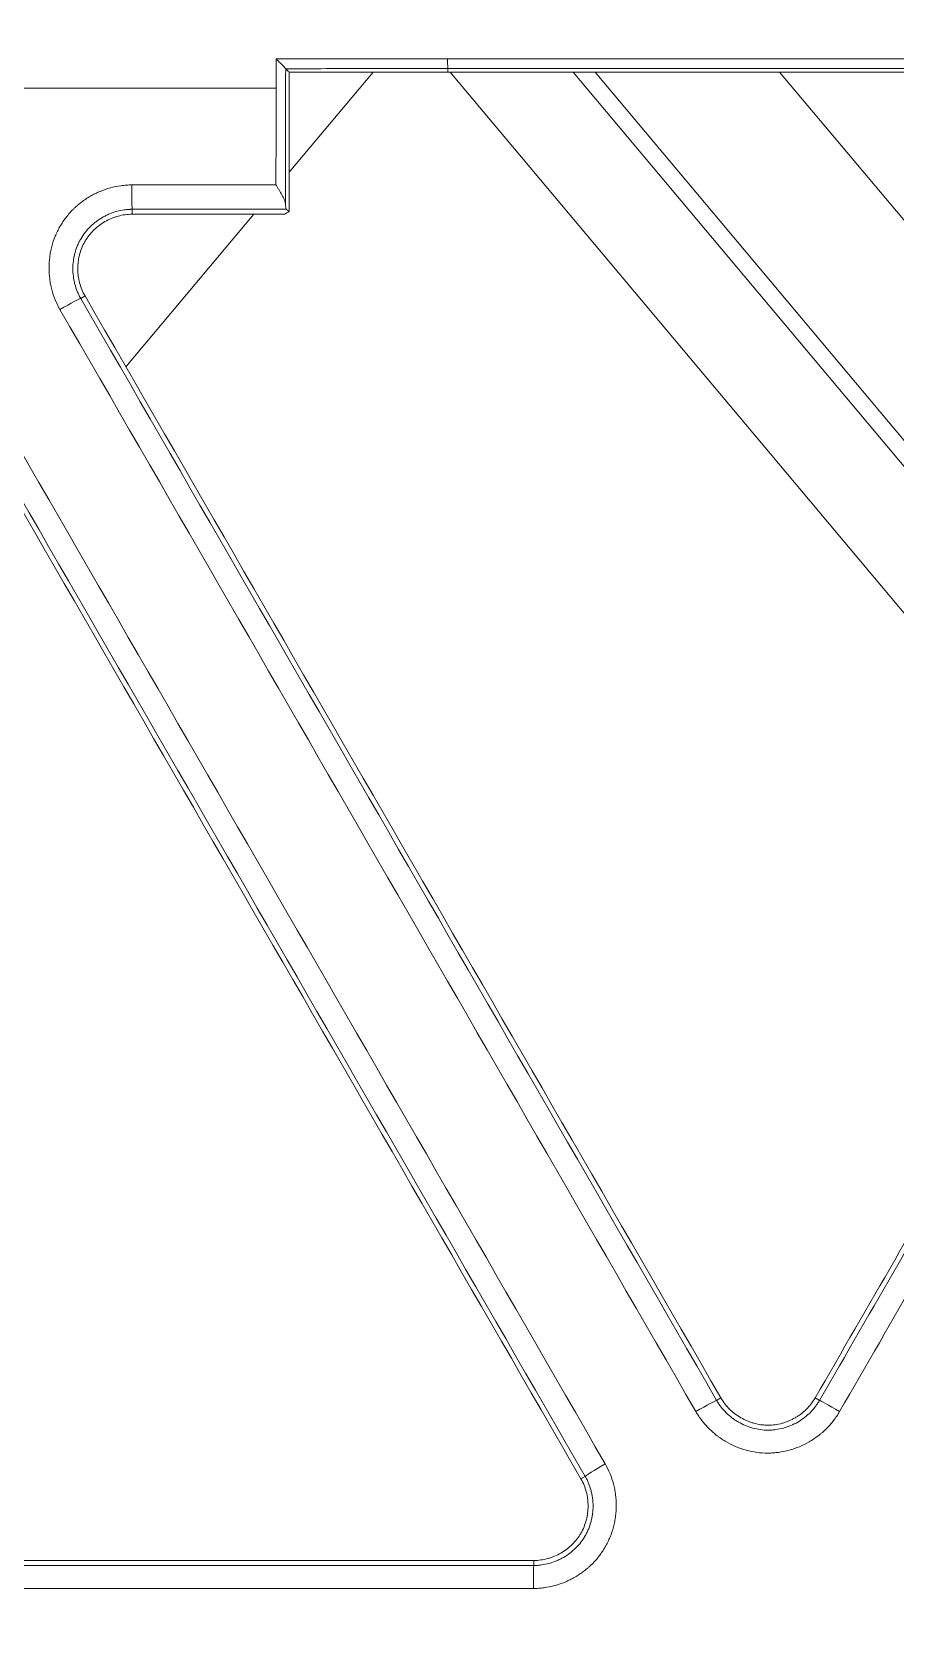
# Model space of a CAD drawing. Header units: inches. Extents: x 405346 to 489838, y -25612 to 14934.
# Drawn here: x 462587.45 to 462604.82, y 4533.59 to 4565.92 of the extents above; entities that cross this region are included whole.
import ezdxf

# ---------------------------------------------------------------- set-up
doc = ezdxf.new("R2010")
doc.units = ezdxf.units.IN
doc.header["$LTSCALE"] = 200
doc.header["$MEASUREMENT"] = 0
doc.layers.add('SS-EQ', color=2, linetype='Continuous', lineweight=20)

# ---------------------------------------------------------------- blocks, each defined once
blk = doc.blocks.new('4way무풍')
at = {"layer": 'SS-EQ'}
for p, q in [((-202.112, 243.695), (-202.112, 240.898)), ((-200.423, 243.695), (-202.112, 241.682)), ((-185.413, 227.653), (-198.874, 243.696)), ((-184.404, 229.399), (-196.401, 243.696)), ((-195.959, 243.696), (-187.956, 234.158)), ((-187.571, 238.122), (-192.249, 243.697)), ((-205.27, 240.938), (-205.27, 240.839)), ((-202.82, 240.839), (-205.394, 237.771)), ((-206.217, 239.197), (-206.304, 239.147)), ((-193.516, 216.999), (-193.43, 217.049)), ((-191.535, 217.049), (-191.448, 216.999)), ((-196.245, 215.424), (-196.159, 215.473)), ((-197.193, 213.682), (-197.193, 213.782))]:
    blk.add_line(p, q, dxfattribs=at)
for centre, major_axis, ratio, start_param, end_param in [((-205.269, 241.412), (0, 0.474), 0.011817, 1.536491, 3.106373), ((-206.714, 238.91), (-0.41, -0.237), 0.034752, 3.17652, 4.707589), ((-193.926, 216.762), (0.41, 0.237), 0.03041, 0.034923, 1.570452), ((-191.038, 216.762), (-0.41, 0.237), 0.016529, 4.738154, 6.248274), ((-195.749, 215.71), (-0.41, -0.237), 0.030114, 4.713104, 6.248263), ((-197.193, 213.208), (0, -0.474), 0.016632, 3.176504, 4.687818)]:
    blk.add_ellipse(centre, major_axis=major_axis, ratio=ratio, start_param=start_param, end_param=end_param, dxfattribs=at)
for points, knots in [([(-346.359, 0), (-346.359, 27.812), (-346.359, 55.623), (-346.359, 97.341), (-346.359, 111.247), (-346.359, 139.059), (-346.359, 152.964), (-346.359, 180.776), (-346.359, 194.682), (-346.359, 222.494), (-346.359, 236.4), (-346.358, 257.259), (-346.358, 264.212), (-346.359, 272.903), (-346.359, 274.641), (-346.359, 277.248), (-346.359, 278.117), (-346.358, 279.856), (-346.358, 280.725), (-346.358, 282.028), (-346.358, 282.463), (-346.358, 283.332), (-346.359, 283.767), (-346.359, 284.419), (-346.359, 284.636), (-346.359, 285.07), (-346.358, 285.288), (-346.355, 285.722), (-346.353, 285.939), (-346.345, 286.374), (-346.34, 286.591), (-346.322, 287.243), (-346.305, 287.677), (-346.262, 288.546), (-346.235, 288.98), (-346.174, 289.848), (-346.138, 290.283), (-346.078, 290.934), (-346.057, 291.151), (-346.012, 291.584), (-345.894, 292.666), (-345.748, 293.74), (-345.479, 295.449), (-345.327, 296.299), (-344.817, 298.834), (-344.407, 300.504), (-343.687, 302.982), (-343.172, 304.624), (-342.294, 307.059), (-341.638, 308.662), (-341.119, 309.858), (-340.941, 310.255), (-340.713, 310.75), (-340.668, 310.849), (-340.576, 311.047), (-340.437, 311.342), (-339.919, 312.422), (-339.029, 314.158), (-338.177, 315.659), (-336.854, 317.88), (-335.912, 319.32), (-334.41, 321.417), (-333.378, 322.795), (-331.741, 324.8), (-330.589, 326.095), (-329.702, 327.05), (-329.403, 327.366), (-329.023, 327.757), (-328.947, 327.835), (-328.795, 327.991), (-328.566, 328.224), (-327.719, 329.07), (-326.303, 330.411), (-324.35, 332.11), (-322.332, 333.721), (-320.944, 334.737), (-319.535, 335.723), (-318.819, 336.202), (-317.367, 337.129), (-315.893, 338.027), (-314.376, 338.866), (-313.222, 339.472), (-312.835, 339.671), (-312.249, 339.962), (-312.054, 340.059), (-311.662, 340.249), (-309.896, 341.094), (-308.103, 341.848), (-305.68, 342.749), (-304.055, 343.315), (-302.408, 343.812), (-299.923, 344.505), (-298.245, 344.898), (-295.697, 345.381), (-294.842, 345.525), (-293.766, 345.682), (-293.551, 345.712), (-293.119, 345.77), (-292.903, 345.798), (-292.254, 345.879), (-291.821, 345.928), (-290.523, 346.062), (-289.657, 346.132), (-288.357, 346.21), (-287.924, 346.231), (-287.057, 346.265), (-286.624, 346.277), (-285.974, 346.288), (-285.757, 346.29), (-285.323, 346.293), (-285.107, 346.293), (-284.673, 346.294), (-284.456, 346.293), (-284.023, 346.293), (-283.806, 346.293), (-283.155, 346.292), (-282.722, 346.292), (-281.855, 346.292), (-281.421, 346.292), (-280.12, 346.293), (-279.253, 346.293), (-277.519, 346.294), (-276.652, 346.294), (-274.05, 346.294), (-272.316, 346.294), (-267.113, 346.293), (-263.645, 346.293), (-256.707, 346.293), (-253.239, 346.293), (-242.833, 346.293), (-235.896, 346.294), (-222.022, 346.294), (-215.084, 346.294), (-194.273, 346.294), (-180.398, 346.294), (-152.65, 346.294), (-138.775, 346.294), (-111.027, 346.294), (-97.152, 346.294), (-69.403, 346.294), (-55.529, 346.294), (-34.718, 346.294), (-27.78, 346.294), (-13.906, 346.294), (-6.969, 346.294), (-0.032, 346.294)], [0, 0, 0, 0, 0.125, 0.125, 0.1875, 0.1875, 0.25, 0.25, 0.3125, 0.3125, 0.375, 0.375, 0.40625, 0.40625, 0.414063, 0.414063, 0.417969, 0.417969, 0.421875, 0.421875, 0.423828, 0.423828, 0.425781, 0.425781, 0.426758, 0.426758, 0.427734, 0.427734, 0.428711, 0.428711, 0.429688, 0.429688, 0.431641, 0.431641, 0.433594, 0.433594, 0.435547, 0.435547, 0.436523, 0.436523, 0.4375, 0.441406, 0.441406, 0.445313, 0.445313, 0.453125, 0.453125, 0.457031, 0.460938, 0.464844, 0.464844, 0.466797, 0.466797, 0.467285, 0.467285, 0.467773, 0.46875, 0.472656, 0.476563, 0.476563, 0.484375, 0.484375, 0.488281, 0.492188, 0.496094, 0.496094, 0.498047, 0.498047, 0.498535, 0.498535, 0.499023, 0.5, 0.503906, 0.507813, 0.511719, 0.515625, 0.515625, 0.519531, 0.519531, 0.523438, 0.527344, 0.527344, 0.529297, 0.529297, 0.530273, 0.530273, 0.53125, 0.539063, 0.539063, 0.542969, 0.546875, 0.546875, 0.554688, 0.554688, 0.558594, 0.558594, 0.55957, 0.55957, 0.560547, 0.560547, 0.5625, 0.5625, 0.566406, 0.566406, 0.568359, 0.568359, 0.570313, 0.570313, 0.571289, 0.571289, 0.572266, 0.572266, 0.573242, 0.573242, 0.574219, 0.574219, 0.576172, 0.576172, 0.578125, 0.578125, 0.582031, 0.582031, 0.585938, 0.585938, 0.59375, 0.59375, 0.609375, 0.609375, 0.625, 0.625, 0.65625, 0.65625, 0.6875, 0.6875, 0.75, 0.75, 0.8125, 0.8125, 0.875, 0.875, 0.9375, 0.9375, 0.96875, 0.96875, 1, 1, 1, 1]), ([(-0.032, 345.099), (-6.961, 345.099), (-13.891, 345.099), (-27.749, 345.099), (-34.679, 345.098), (-55.467, 345.098), (-69.326, 345.098), (-97.044, 345.097), (-110.903, 345.097), (-138.621, 345.096), (-152.479, 345.095), (-180.197, 345.093), (-194.056, 345.092), (-214.845, 345.089), (-221.774, 345.088), (-235.633, 345.086), (-242.562, 345.085), (-256.421, 345.082), (-263.351, 345.08), (-272.012, 345.079), (-273.745, 345.079), (-276.343, 345.078), (-277.21, 345.078), (-278.942, 345.077), (-279.808, 345.077), (-281.107, 345.076), (-281.54, 345.076), (-282.407, 345.076), (-282.84, 345.076), (-283.706, 345.075), (-284.139, 345.075), (-284.789, 345.074), (-285.005, 345.073), (-285.438, 345.071), (-285.655, 345.069), (-286.304, 345.059), (-286.737, 345.048), (-287.602, 345.017), (-288.034, 344.996), (-289.33, 344.921), (-290.194, 344.852), (-291.488, 344.721), (-291.92, 344.673), (-292.566, 344.593), (-292.782, 344.565), (-293.212, 344.507), (-294.286, 344.357), (-295.351, 344.179), (-297.891, 343.698), (-299.563, 343.307), (-302.038, 342.614), (-303.678, 342.117), (-305.297, 341.55), (-307.709, 340.648), (-309.296, 339.975), (-311.056, 339.137), (-311.349, 338.996), (-311.641, 338.852), (-311.836, 338.756), (-311.933, 338.707), (-312.418, 338.463), (-312.803, 338.264), (-313.95, 337.656), (-314.704, 337.235), (-316.19, 336.364), (-316.921, 335.913), (-318.363, 334.982), (-319.073, 334.501), (-320.472, 333.511), (-321.848, 332.49), (-323.849, 330.871), (-325.784, 329.163), (-327.03, 327.964), (-327.795, 327.195), (-327.947, 327.04), (-328.25, 326.729), (-328.401, 326.572), (-328.849, 326.101), (-329.144, 325.784), (-330.019, 324.826), (-331.153, 323.527), (-332.763, 321.515), (-333.776, 320.132), (-334.759, 318.728), (-335.235, 318.015), (-336.157, 316.57), (-336.603, 315.837), (-337.465, 314.349), (-338.296, 312.841), (-339.065, 311.29), (-339.481, 310.406), (-339.527, 310.307), (-339.618, 310.11), (-339.754, 309.814), (-340.065, 309.122), (-340.322, 308.526), (-340.821, 307.33), (-341.451, 305.726), (-342.288, 303.29), (-342.776, 301.647), (-343.454, 299.168), (-343.836, 297.496), (-344.302, 294.959), (-344.439, 294.108), (-344.619, 292.825), (-344.701, 292.181), (-344.786, 291.427), (-344.82, 291.103), (-344.842, 290.887), (-344.852, 290.779), (-344.946, 289.806), (-345.01, 288.941), (-345.078, 287.644), (-345.096, 287.211), (-345.116, 286.563), (-345.122, 286.346), (-345.13, 285.914), (-345.133, 285.698), (-345.138, 285.265), (-345.139, 285.049), (-345.14, 284.616), (-345.14, 284.4), (-345.141, 283.751), (-345.141, 283.319), (-345.141, 282.67), (-345.141, 282.453), (-345.141, 282.021), (-345.141, 281.805), (-345.142, 281.156), (-345.142, 280.723), (-345.142, 279.426), (-345.143, 278.561), (-345.144, 276.83), (-345.144, 275.965), (-345.145, 273.37), (-345.145, 271.64), (-345.146, 262.989), (-345.147, 256.068), (-345.152, 235.306), (-345.154, 221.464), (-345.157, 193.781), (-345.158, 179.94), (-345.16, 152.257), (-345.161, 138.415), (-345.162, 110.732), (-345.163, 69.207), (-345.164, 27.683), (-345.164, 0)], [0, 0, 0, 0, 0.03125, 0.03125, 0.0625, 0.0625, 0.125, 0.125, 0.1875, 0.1875, 0.25, 0.25, 0.3125, 0.3125, 0.34375, 0.34375, 0.375, 0.375, 0.40625, 0.40625, 0.414063, 0.414063, 0.417969, 0.417969, 0.421875, 0.421875, 0.423828, 0.423828, 0.425781, 0.425781, 0.427734, 0.427734, 0.428711, 0.428711, 0.429688, 0.429688, 0.431641, 0.431641, 0.433594, 0.433594, 0.4375, 0.4375, 0.439453, 0.439453, 0.44043, 0.44043, 0.441406, 0.445313, 0.445313, 0.453125, 0.453125, 0.457031, 0.460938, 0.460938, 0.46875, 0.46875, 0.469727, 0.470215, 0.470215, 0.470703, 0.470703, 0.472656, 0.472656, 0.476563, 0.476563, 0.480469, 0.480469, 0.484375, 0.484375, 0.488281, 0.492188, 0.496094, 0.5, 0.5, 0.500977, 0.500977, 0.501953, 0.501953, 0.503906, 0.503906, 0.507813, 0.511719, 0.515625, 0.515625, 0.519531, 0.519531, 0.523438, 0.523438, 0.527344, 0.53125, 0.53125, 0.531738, 0.531738, 0.532227, 0.533203, 0.535156, 0.535156, 0.539063, 0.542969, 0.546875, 0.546875, 0.554688, 0.554688, 0.558594, 0.558594, 0.560547, 0.561523, 0.562012, 0.562012, 0.5625, 0.5625, 0.566406, 0.566406, 0.568359, 0.568359, 0.569336, 0.569336, 0.570313, 0.570313, 0.571289, 0.571289, 0.572266, 0.572266, 0.574219, 0.574219, 0.575195, 0.575195, 0.576172, 0.576172, 0.578125, 0.578125, 0.582031, 0.582031, 0.585938, 0.585938, 0.59375, 0.59375, 0.625, 0.625, 0.6875, 0.6875, 0.75, 0.75, 0.8125, 0.8125, 0.875, 1, 1, 1, 1]), ([(-202.374, 243.372), (-202.374, 243.498), (-202.373, 243.625), (-202.373, 243.821), (-202.373, 243.891), (-202.373, 243.96)], [0, 0, 0, 0, 0.644068, 0.644068, 1, 1, 1, 1]), ([(-202.373, 243.96), (-201.798, 243.961), (-201.223, 243.962), (-200.074, 243.963), (-199.5, 243.963), (-198.925, 243.964)], [0, 0, 0, 0, 0.5, 0.5, 1, 1, 1, 1]), ([(-202.373, 243.96), (-202.367, 243.955), (-202.362, 243.95), (-202.352, 243.939), (-202.347, 243.934), (-202.331, 243.919), (-202.321, 243.908), (-202.3, 243.888), (-202.29, 243.878), (-202.271, 243.858), (-202.262, 243.848), (-202.243, 243.83), (-202.235, 243.821), (-202.223, 243.808), (-202.219, 243.804), (-202.212, 243.797), (-202.208, 243.793), (-202.202, 243.786), (-202.199, 243.783), (-202.193, 243.778), (-202.191, 243.775), (-202.185, 243.769), (-202.183, 243.766), (-202.182, 243.765)], [0, 0, 0, 0, 0.0625, 0.0625, 0.125, 0.125, 0.25, 0.25, 0.375, 0.375, 0.5, 0.5, 0.625, 0.625, 0.6875, 0.6875, 0.75, 0.75, 0.8125, 0.8125, 0.875, 0.875, 1, 1, 1, 1]), ([(-198.925, 243.964), (-196.201, 243.965), (-193.476, 243.965), (-188.028, 243.965), (-185.303, 243.965), (-182.579, 243.965)], [0, 0, 0, 0, 0.5, 0.5, 1, 1, 1, 1]), ([(-198.925, 243.964), (-198.925, 243.94), (-198.925, 243.915), (-198.925, 243.869), (-198.925, 243.847), (-198.924, 243.811), (-198.924, 243.796), (-198.924, 243.775), (-198.924, 243.769), (-198.923, 243.768)], [0, 0, 0, 0, 0.25, 0.25, 0.5, 0.5, 0.75, 0.75, 1, 1, 1, 1]), ([(-198.923, 243.767), (-199.466, 243.767), (-200.01, 243.766), (-201.096, 243.765), (-201.639, 243.765), (-202.182, 243.764)], [0, 0, 0, 0, 0.5, 0.5, 1, 1, 1, 1]), ([(-202.112, 243.695), (-202.125, 243.708), (-202.138, 243.721), (-202.162, 243.744), (-202.172, 243.754), (-202.182, 243.764)], [0, 0, 0, 0, 0.56999, 0.56999, 1, 1, 1, 1]), ([(-182.767, 243.768), (-185.46, 243.768), (-188.153, 243.768), (-193.538, 243.768), (-196.231, 243.768), (-198.923, 243.768)], [0, 0, 0, 0, 0.5, 0.5, 1, 1, 1, 1]), ([(-202.374, 243.372), (-205.352, 243.372), (-208.33, 243.372), (-214.286, 243.372), (-217.264, 243.372), (-223.22, 243.372), (-226.198, 243.372), (-232.154, 243.372), (-235.131, 243.372), (-238.109, 243.372)], [0, 0, 0, 0, 0.25, 0.25, 0.5, 0.5, 0.75, 0.75, 1, 1, 1, 1]), ([(-206.72, 238.925), (-206.757, 238.989), (-206.789, 239.054), (-206.844, 239.188), (-206.867, 239.257), (-206.894, 239.362), (-206.903, 239.398), (-206.913, 239.452), (-206.916, 239.47), (-206.922, 239.506), (-206.925, 239.524), (-206.936, 239.614), (-206.946, 239.759), (-206.936, 239.904), (-206.925, 239.995), (-206.922, 240.013), (-206.916, 240.049), (-206.913, 240.067), (-206.903, 240.121), (-206.894, 240.156), (-206.867, 240.261), (-206.844, 240.33), (-206.803, 240.43), (-206.788, 240.463), (-206.756, 240.529), (-206.738, 240.562), (-206.684, 240.656), (-206.603, 240.777), (-206.507, 240.886), (-206.442, 240.95), (-206.429, 240.962), (-206.402, 240.987), (-206.388, 241), (-206.347, 241.036), (-206.319, 241.059), (-206.232, 241.125), (-206.172, 241.165), (-206.077, 241.22), (-206.029, 241.245), (-205.98, 241.269), (-205.947, 241.284), (-205.93, 241.292), (-205.845, 241.327), (-205.708, 241.374), (-205.566, 241.403), (-205.458, 241.418), (-205.422, 241.422), (-205.348, 241.427), (-205.312, 241.428), (-205.275, 241.428)], [0, 0, 0, 0, 0.0625, 0.0625, 0.125, 0.125, 0.15625, 0.15625, 0.171875, 0.171875, 0.1875, 0.1875, 0.25, 0.3125, 0.3125, 0.328125, 0.328125, 0.34375, 0.34375, 0.375, 0.375, 0.4375, 0.4375, 0.46875, 0.46875, 0.5, 0.5, 0.5625, 0.625, 0.625, 0.640625, 0.640625, 0.65625, 0.65625, 0.6875, 0.6875, 0.75, 0.75, 0.78125, 0.796875, 0.796875, 0.8125, 0.8125, 0.875, 0.9375, 0.9375, 0.96875, 0.96875, 1, 1, 1, 1]), ([(-202.187, 241.049), (-202.188, 241.062), (-202.19, 241.076), (-202.196, 241.097), (-202.199, 241.104), (-202.204, 241.119), (-202.207, 241.127), (-202.217, 241.15), (-202.224, 241.165), (-202.239, 241.197), (-202.248, 241.213), (-202.275, 241.262), (-202.295, 241.295), (-202.325, 241.345), (-202.335, 241.361), (-202.351, 241.386), (-202.356, 241.395), (-202.367, 241.412), (-202.372, 241.42), (-202.378, 241.428)], [0, 0, 0, 0, 0.125, 0.125, 0.1875, 0.1875, 0.25, 0.25, 0.375, 0.375, 0.5, 0.5, 0.75, 0.75, 0.875, 0.875, 0.9375, 0.9375, 1, 1, 1, 1]), ([(-205.27, 240.938), (-205.273, 240.938), (-205.276, 240.938), (-205.283, 240.938), (-205.293, 240.938), (-205.302, 240.938), (-205.322, 240.937), (-205.335, 240.936), (-205.375, 240.934), (-205.401, 240.931), (-205.478, 240.92), (-205.579, 240.899), (-205.678, 240.865), (-205.738, 240.84), (-205.75, 240.835), (-205.774, 240.824), (-205.809, 240.807), (-205.844, 240.788), (-205.911, 240.749), (-205.954, 240.721), (-206.016, 240.673), (-206.036, 240.657), (-206.066, 240.631), (-206.076, 240.622), (-206.095, 240.605), (-206.105, 240.596), (-206.151, 240.55), (-206.185, 240.511), (-206.249, 240.429), (-206.278, 240.386), (-206.317, 240.318), (-206.329, 240.295), (-206.352, 240.248), (-206.363, 240.224), (-206.392, 240.152), (-206.409, 240.103), (-206.428, 240.028), (-206.437, 239.99), (-206.444, 239.951), (-206.448, 239.925), (-206.45, 239.912), (-206.458, 239.847), (-206.465, 239.744), (-206.458, 239.64), (-206.448, 239.563), (-206.444, 239.537), (-206.434, 239.485), (-206.428, 239.46), (-206.408, 239.385), (-206.392, 239.335), (-206.363, 239.264), (-206.347, 239.228), (-206.326, 239.187), (-206.315, 239.167), (-206.31, 239.159), (-206.307, 239.153), (-206.306, 239.15), (-206.304, 239.147)], [0, 0, 0, 0, 0.003906, 0.003906, 0.007812, 0.015625, 0.015625, 0.03125, 0.03125, 0.0625, 0.0625, 0.125, 0.1875, 0.1875, 0.203125, 0.203125, 0.21875, 0.25, 0.25, 0.3125, 0.3125, 0.34375, 0.34375, 0.359375, 0.359375, 0.375, 0.375, 0.4375, 0.4375, 0.5, 0.5, 0.53125, 0.53125, 0.5625, 0.5625, 0.625, 0.625, 0.65625, 0.671875, 0.671875, 0.6875, 0.6875, 0.75, 0.8125, 0.8125, 0.84375, 0.84375, 0.875, 0.875, 0.9375, 0.9375, 0.96875, 0.984375, 0.992187, 0.996094, 0.996094, 1, 1, 1, 1]), ([(-202.187, 241.049), (-202.186, 241.041), (-202.186, 241.033), (-202.185, 241.018), (-202.184, 241.01), (-202.182, 240.99), (-202.181, 240.979), (-202.179, 240.965), (-202.179, 240.961), (-202.177, 240.953), (-202.177, 240.95), (-202.175, 240.942), (-202.173, 240.939), (-202.172, 240.938)], [0, 0, 0, 0, 0.125, 0.125, 0.25, 0.25, 0.5, 0.5, 0.625, 0.625, 0.75, 0.75, 1, 1, 1, 1]), ([(-206.217, 239.197), (-206.241, 239.239), (-206.263, 239.283), (-206.299, 239.371), (-206.329, 239.461), (-206.347, 239.554), (-206.356, 239.626), (-206.358, 239.65), (-206.361, 239.697), (-206.362, 239.721), (-206.362, 239.793), (-206.359, 239.84), (-206.35, 239.911), (-206.346, 239.934), (-206.337, 239.982), (-206.332, 240.005), (-206.313, 240.074), (-206.283, 240.165), (-206.241, 240.25), (-206.206, 240.312), (-206.193, 240.333), (-206.166, 240.373), (-206.152, 240.392), (-206.108, 240.448), (-206.077, 240.484), (-206.026, 240.534), (-206, 240.558), (-205.972, 240.581), (-205.954, 240.596), (-205.944, 240.604), (-205.897, 240.64), (-205.817, 240.693), (-205.732, 240.735), (-205.666, 240.763), (-205.643, 240.771), (-205.598, 240.787), (-205.575, 240.794), (-205.506, 240.813), (-205.46, 240.823), (-205.365, 240.836), (-205.318, 240.839), (-205.27, 240.839)], [0, 0, 0, 0, 0.0625, 0.0625, 0.125, 0.1875, 0.1875, 0.21875, 0.21875, 0.25, 0.25, 0.3125, 0.3125, 0.34375, 0.34375, 0.375, 0.375, 0.4375, 0.5, 0.5, 0.53125, 0.53125, 0.5625, 0.5625, 0.625, 0.625, 0.65625, 0.671875, 0.671875, 0.6875, 0.6875, 0.75, 0.8125, 0.8125, 0.84375, 0.84375, 0.875, 0.875, 0.9375, 0.9375, 1, 1, 1, 1]), ([(-206.304, 239.147), (-204.173, 235.456), (-202.042, 231.765), (-197.779, 224.382), (-195.648, 220.691), (-193.516, 216.999)], [0, 0, 0, 0, 0.5, 0.5, 1, 1, 1, 1]), ([(-206.217, 239.197), (-204.086, 235.506), (-201.955, 231.815), (-197.693, 224.432), (-195.561, 220.741), (-193.43, 217.049)], [0, 0, 0, 0, 0.5, 0.5, 1, 1, 1, 1]), ([(-191.535, 217.049), (-190.469, 218.895), (-189.403, 220.741), (-187.804, 223.51), (-187.271, 224.433), (-186.472, 225.817), (-186.206, 226.278), (-185.673, 227.201), (-185.407, 227.663), (-183.009, 231.815), (-180.878, 235.507), (-178.747, 239.197)], [0, 0, 0, 0, 0.25, 0.25, 0.375, 0.375, 0.4375, 0.4375, 0.5, 0.5, 1, 1, 1, 1]), ([(-191.448, 216.999), (-190.382, 218.845), (-189.316, 220.691), (-187.717, 223.459), (-187.185, 224.382), (-186.385, 225.767), (-186.119, 226.228), (-185.586, 227.151), (-185.32, 227.612), (-182.922, 231.765), (-180.791, 235.456), (-178.66, 239.147)], [0, 0, 0, 0, 0.25, 0.25, 0.375, 0.375, 0.4375, 0.4375, 0.5, 0.5, 1, 1, 1, 1]), ([(-193.933, 216.774), (-196.065, 220.466), (-198.196, 224.158), (-202.458, 231.542), (-204.589, 235.234), (-206.72, 238.925)], [0, 0, 0, 0, 0.5, 0.5, 1, 1, 1, 1]), ([(-178.254, 238.928), (-180.385, 235.236), (-182.517, 231.544), (-184.915, 227.391), (-185.181, 226.929), (-185.714, 226.006), (-185.98, 225.544), (-186.78, 224.16), (-187.313, 223.237), (-188.912, 220.467), (-189.978, 218.621), (-191.044, 216.775)], [0, 0, 0, 0, 0.5, 0.5, 0.5625, 0.5625, 0.625, 0.625, 0.75, 0.75, 1, 1, 1, 1]), ([(-208.543, 237.873), (-206.412, 234.181), (-204.281, 230.49), (-200.019, 223.106), (-197.887, 219.414), (-195.756, 215.722)], [0, 0, 0, 0, 0.5, 0.5, 1, 1, 1, 1]), ([(-196.245, 215.424), (-198.377, 219.115), (-200.508, 222.807), (-204.771, 230.189), (-206.902, 233.881), (-209.033, 237.572)], [0, 0, 0, 0, 0.5, 0.5, 1, 1, 1, 1]), ([(-196.159, 215.473), (-198.29, 219.165), (-200.422, 222.857), (-204.684, 230.239), (-206.815, 233.931), (-208.946, 237.622)], [0, 0, 0, 0, 0.5, 0.5, 1, 1, 1, 1]), ([(-193.516, 216.999), (-193.515, 216.996), (-193.513, 216.993), (-193.51, 216.988), (-193.505, 216.979), (-193.5, 216.971), (-193.489, 216.954), (-193.482, 216.943), (-193.46, 216.91), (-193.445, 216.889), (-193.397, 216.828), (-193.328, 216.75), (-193.25, 216.682), (-193.197, 216.642), (-193.187, 216.635), (-193.166, 216.619), (-193.133, 216.597), (-193.1, 216.577), (-193.033, 216.538), (-192.986, 216.515), (-192.914, 216.485), (-192.89, 216.475), (-192.841, 216.458), (-192.815, 216.45), (-192.74, 216.43), (-192.689, 216.419), (-192.586, 216.405), (-192.535, 216.401), (-192.456, 216.401), (-192.43, 216.402), (-192.378, 216.406), (-192.352, 216.409), (-192.275, 216.419), (-192.224, 216.43), (-192.149, 216.45), (-192.111, 216.462), (-192.075, 216.475), (-192.05, 216.484), (-192.038, 216.489), (-191.977, 216.514), (-191.884, 216.561), (-191.798, 216.618), (-191.735, 216.666), (-191.715, 216.682), (-191.675, 216.717), (-191.656, 216.734), (-191.601, 216.789), (-191.566, 216.828), (-191.519, 216.89), (-191.496, 216.921), (-191.471, 216.959), (-191.459, 216.979), (-191.454, 216.987), (-191.451, 216.993), (-191.449, 216.996), (-191.448, 216.999)], [0, 0, 0, 0, 0.003906, 0.003906, 0.007812, 0.015625, 0.015625, 0.03125, 0.03125, 0.0625, 0.0625, 0.125, 0.1875, 0.1875, 0.203125, 0.203125, 0.21875, 0.25, 0.25, 0.3125, 0.3125, 0.34375, 0.34375, 0.375, 0.375, 0.4375, 0.4375, 0.5, 0.5, 0.53125, 0.53125, 0.5625, 0.5625, 0.625, 0.625, 0.65625, 0.671875, 0.671875, 0.6875, 0.6875, 0.75, 0.8125, 0.8125, 0.84375, 0.84375, 0.875, 0.875, 0.9375, 0.9375, 0.96875, 0.984375, 0.992187, 0.996094, 0.996094, 1, 1, 1, 1]), ([(-191.535, 217.049), (-191.559, 217.007), (-191.586, 216.967), (-191.644, 216.892), (-191.707, 216.821), (-191.779, 216.758), (-191.827, 216.722), (-191.836, 216.715), (-191.856, 216.701), (-191.886, 216.681), (-191.916, 216.662), (-191.978, 216.626), (-192.021, 216.605), (-192.086, 216.578), (-192.109, 216.569), (-192.154, 216.553), (-192.177, 216.546), (-192.246, 216.527), (-192.34, 216.508), (-192.435, 216.502), (-192.506, 216.502), (-192.531, 216.503), (-192.578, 216.506), (-192.602, 216.508), (-192.673, 216.518), (-192.719, 216.528), (-192.788, 216.547), (-192.822, 216.557), (-192.856, 216.569), (-192.878, 216.578), (-192.889, 216.583), (-192.945, 216.606), (-193.03, 216.648), (-193.109, 216.701), (-193.166, 216.744), (-193.185, 216.759), (-193.221, 216.791), (-193.239, 216.807), (-193.29, 216.857), (-193.321, 216.893), (-193.379, 216.968), (-193.406, 217.007), (-193.43, 217.049)], [0, 0, 0, 0, 0.0625, 0.0625, 0.125, 0.1875, 0.1875, 0.203125, 0.203125, 0.21875, 0.25, 0.25, 0.3125, 0.3125, 0.34375, 0.34375, 0.375, 0.375, 0.4375, 0.5, 0.5, 0.53125, 0.53125, 0.5625, 0.5625, 0.625, 0.625, 0.65625, 0.671875, 0.671875, 0.6875, 0.6875, 0.75, 0.8125, 0.8125, 0.84375, 0.84375, 0.875, 0.875, 0.9375, 0.9375, 1, 1, 1, 1]), ([(-191.044, 216.775), (-191.081, 216.711), (-191.122, 216.651), (-191.21, 216.536), (-191.258, 216.482), (-191.335, 216.405), (-191.362, 216.38), (-191.404, 216.344), (-191.418, 216.332), (-191.446, 216.309), (-191.46, 216.298), (-191.533, 216.243), (-191.653, 216.162), (-191.784, 216.098), (-191.868, 216.062), (-191.885, 216.056), (-191.919, 216.043), (-191.936, 216.036), (-191.988, 216.019), (-192.023, 216.008), (-192.128, 215.979), (-192.199, 215.965), (-192.306, 215.95), (-192.343, 215.947), (-192.415, 215.942), (-192.452, 215.94), (-192.562, 215.94), (-192.707, 215.95), (-192.849, 215.979), (-192.937, 216.003), (-192.954, 216.008), (-192.989, 216.019), (-193.007, 216.025), (-193.059, 216.042), (-193.093, 216.055), (-193.193, 216.097), (-193.258, 216.129), (-193.352, 216.184), (-193.399, 216.212), (-193.444, 216.244), (-193.473, 216.265), (-193.488, 216.276), (-193.561, 216.331), (-193.67, 216.426), (-193.766, 216.535), (-193.833, 216.621), (-193.855, 216.651), (-193.896, 216.711), (-193.915, 216.743), (-193.933, 216.774)], [0, 0, 0, 0, 0.0625, 0.0625, 0.125, 0.125, 0.15625, 0.15625, 0.171875, 0.171875, 0.1875, 0.1875, 0.25, 0.3125, 0.3125, 0.328125, 0.328125, 0.34375, 0.34375, 0.375, 0.375, 0.4375, 0.4375, 0.46875, 0.46875, 0.5, 0.5, 0.5625, 0.625, 0.625, 0.640625, 0.640625, 0.65625, 0.65625, 0.6875, 0.6875, 0.75, 0.75, 0.78125, 0.796875, 0.796875, 0.8125, 0.8125, 0.875, 0.9375, 0.9375, 0.96875, 0.96875, 1, 1, 1, 1]), ([(-195.756, 215.722), (-195.719, 215.658), (-195.687, 215.593), (-195.632, 215.459), (-195.609, 215.39), (-195.582, 215.285), (-195.573, 215.25), (-195.563, 215.196), (-195.56, 215.178), (-195.554, 215.141), (-195.551, 215.123), (-195.54, 215.033), (-195.53, 214.888), (-195.54, 214.743), (-195.551, 214.653), (-195.554, 214.635), (-195.56, 214.598), (-195.563, 214.58), (-195.573, 214.527), (-195.582, 214.491), (-195.609, 214.386), (-195.632, 214.318), (-195.673, 214.217), (-195.688, 214.184), (-195.72, 214.118), (-195.738, 214.086), (-195.792, 213.991), (-195.873, 213.871), (-195.969, 213.762), (-196.034, 213.698), (-196.047, 213.685), (-196.074, 213.66), (-196.088, 213.648), (-196.129, 213.612), (-196.157, 213.589), (-196.244, 213.523), (-196.304, 213.482), (-196.399, 213.428), (-196.447, 213.402), (-196.496, 213.379), (-196.529, 213.363), (-196.546, 213.356), (-196.631, 213.321), (-196.768, 213.274), (-196.91, 213.244), (-197.018, 213.23), (-197.054, 213.226), (-197.127, 213.221), (-197.164, 213.22), (-197.201, 213.22)], [0, 0, 0, 0, 0.0625, 0.0625, 0.125, 0.125, 0.15625, 0.15625, 0.171875, 0.171875, 0.1875, 0.1875, 0.25, 0.3125, 0.3125, 0.328125, 0.328125, 0.34375, 0.34375, 0.375, 0.375, 0.4375, 0.4375, 0.46875, 0.46875, 0.5, 0.5, 0.5625, 0.625, 0.625, 0.640625, 0.640625, 0.65625, 0.65625, 0.6875, 0.6875, 0.75, 0.75, 0.78125, 0.796875, 0.796875, 0.8125, 0.8125, 0.875, 0.9375, 0.9375, 0.96875, 0.96875, 1, 1, 1, 1]), ([(-197.193, 213.682), (-197.19, 213.682), (-197.187, 213.682), (-197.18, 213.682), (-197.17, 213.682), (-197.16, 213.682), (-197.141, 213.683), (-197.128, 213.683), (-197.088, 213.686), (-197.062, 213.689), (-196.985, 213.699), (-196.883, 213.72), (-196.785, 213.754), (-196.725, 213.78), (-196.713, 213.785), (-196.689, 213.796), (-196.653, 213.813), (-196.619, 213.831), (-196.551, 213.87), (-196.508, 213.899), (-196.446, 213.946), (-196.426, 213.963), (-196.386, 213.997), (-196.367, 214.015), (-196.311, 214.07), (-196.277, 214.109), (-196.214, 214.191), (-196.185, 214.234), (-196.145, 214.302), (-196.133, 214.325), (-196.11, 214.372), (-196.099, 214.396), (-196.07, 214.468), (-196.054, 214.517), (-196.034, 214.592), (-196.025, 214.63), (-196.018, 214.669), (-196.014, 214.695), (-196.012, 214.708), (-196.004, 214.773), (-195.998, 214.877), (-196.004, 214.98), (-196.014, 215.058), (-196.018, 215.084), (-196.028, 215.135), (-196.034, 215.161), (-196.054, 215.236), (-196.071, 215.285), (-196.1, 215.357), (-196.116, 215.393), (-196.137, 215.433), (-196.148, 215.453), (-196.152, 215.462), (-196.156, 215.468), (-196.157, 215.471), (-196.159, 215.473)], [0, 0, 0, 0, 0.003906, 0.003906, 0.007812, 0.015625, 0.015625, 0.03125, 0.03125, 0.0625, 0.0625, 0.125, 0.1875, 0.1875, 0.203125, 0.203125, 0.21875, 0.25, 0.25, 0.3125, 0.3125, 0.34375, 0.34375, 0.375, 0.375, 0.4375, 0.4375, 0.5, 0.5, 0.53125, 0.53125, 0.5625, 0.5625, 0.625, 0.625, 0.65625, 0.671875, 0.671875, 0.6875, 0.6875, 0.75, 0.8125, 0.8125, 0.84375, 0.84375, 0.875, 0.875, 0.9375, 0.9375, 0.96875, 0.984375, 0.992187, 0.996094, 0.996094, 1, 1, 1, 1]), ([(-196.245, 215.424), (-196.221, 215.382), (-196.2, 215.338), (-196.164, 215.25), (-196.134, 215.16), (-196.116, 215.067), (-196.107, 214.995), (-196.105, 214.971), (-196.102, 214.923), (-196.101, 214.9), (-196.101, 214.828), (-196.104, 214.781), (-196.113, 214.71), (-196.117, 214.686), (-196.126, 214.639), (-196.131, 214.616), (-196.15, 214.546), (-196.18, 214.456), (-196.221, 214.371), (-196.257, 214.308), (-196.27, 214.288), (-196.297, 214.248), (-196.311, 214.229), (-196.355, 214.173), (-196.386, 214.137), (-196.437, 214.087), (-196.463, 214.063), (-196.491, 214.04), (-196.509, 214.025), (-196.519, 214.017), (-196.566, 213.981), (-196.646, 213.928), (-196.731, 213.886), (-196.797, 213.858), (-196.82, 213.849), (-196.865, 213.834), (-196.888, 213.827), (-196.957, 213.808), (-197.003, 213.798), (-197.097, 213.785), (-197.145, 213.782), (-197.193, 213.782)], [0, 0, 0, 0, 0.0625, 0.0625, 0.125, 0.1875, 0.1875, 0.21875, 0.21875, 0.25, 0.25, 0.3125, 0.3125, 0.34375, 0.34375, 0.375, 0.375, 0.4375, 0.5, 0.5, 0.53125, 0.53125, 0.5625, 0.5625, 0.625, 0.625, 0.65625, 0.671875, 0.671875, 0.6875, 0.6875, 0.75, 0.8125, 0.8125, 0.84375, 0.84375, 0.875, 0.875, 0.9375, 0.9375, 1, 1, 1, 1]), ([(-222.768, 213.782), (-218.506, 213.782), (-214.244, 213.782), (-205.719, 213.782), (-201.456, 213.782), (-197.193, 213.782)], [0, 0, 0, 0, 0.5, 0.5, 1, 1, 1, 1]), ([(-222.768, 213.682), (-218.506, 213.682), (-214.244, 213.682), (-205.719, 213.682), (-201.456, 213.682), (-197.193, 213.682)], [0, 0, 0, 0, 0.5, 0.5, 1, 1, 1, 1]), ([(-197.201, 213.22), (-201.464, 213.219), (-205.727, 213.219), (-214.253, 213.218), (-218.516, 213.218), (-222.779, 213.217)], [0, 0, 0, 0, 0.5, 0.5, 1, 1, 1, 1])]:
    blk.add_open_spline(points, degree=3, knots=knots, dxfattribs=at)
for points in [[(-202.182, 243.765), (-202.184, 242.859), (-202.185, 241.954), (-202.187, 241.049)], [(-202.182, 243.764), (-202.182, 243.764), (-202.182, 243.764), (-202.182, 243.765)], [(-198.923, 243.696), (-199.986, 243.696), (-201.049, 243.695), (-202.112, 243.695)], [(-198.923, 243.768), (-198.923, 243.744), (-198.923, 243.72), (-198.923, 243.696)], [(-198.923, 243.696), (-198.214, 243.696), (-197.505, 243.696), (-196.796, 243.696)], [(-196.796, 243.696), (-192.143, 243.697), (-187.491, 243.697), (-182.839, 243.697)], [(-202.378, 241.428), (-202.376, 242.076), (-202.375, 242.724), (-202.374, 243.372)], [(-202.378, 241.428), (-203.343, 241.428), (-204.309, 241.428), (-205.275, 241.428)], [(-202.172, 240.938), (-203.204, 240.938), (-204.237, 240.938), (-205.27, 240.938)], [(-202.112, 240.898), (-202.141, 240.878), (-202.171, 240.859), (-202.201, 240.839)], [(-202.172, 240.938), (-202.152, 240.925), (-202.132, 240.911), (-202.112, 240.898)], [(-202.201, 240.839), (-203.224, 240.839), (-204.247, 240.839), (-205.27, 240.839)]]:
    blk.add_open_spline(points, degree=3, dxfattribs=at)

msp = doc.modelspace()

# ---------------------------------------------------------------- block references
msp.add_blockref('4way무풍', (462794.732, 4321.426))

doc.saveas('drawing.dxf')
